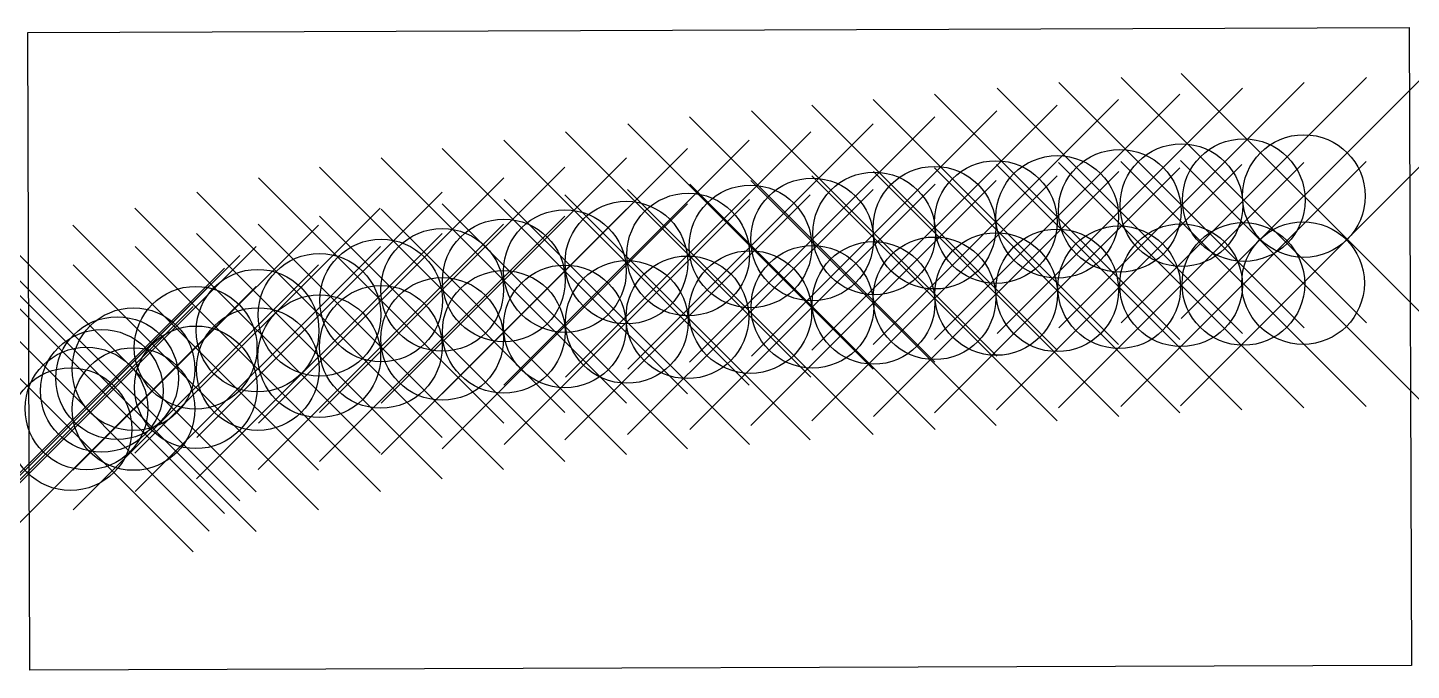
# Model space of a CAD drawing. Header units: millimetres. Extents: x -0.3 to 10.9, y -2 to 3.2.
import ezdxf

# ---------------------------------------------------------------- set-up
doc = ezdxf.new("R2010")
doc.units = ezdxf.units.MM
doc.header["$PDMODE"] = 35
doc.layers.add('015', color=3, linetype='Continuous')
doc.layers.add('03', color=1, linetype='Continuous')
picture_1 = doc.add_image_def('image1.png', size_in_pixel=(712, 329))

msp = doc.modelspace()

# ---------------------------------------------------------------- linework, layer by layer
at = {"layer": '015'}
for p in [(9.563, 1.817), (10.053, 1.85), (8.552, 1.73), (9.055, 1.776), (7.042, 1.592), (7.542, 1.638), (8.043, 1.68), (6.045, 1.496), (6.551, 1.545), (5.035, 1.373), (5.542, 1.439), (4.531, 1.307), (3.532, 1.162), (4.03, 1.238), (3.029, 1.085), (2.532, 0.998), (2.029, 0.882), (1.525, 0.752), (1.02, 0.613), (0.38, 0.365), (0.514, 0.438), (0.255, 0.261), (0.13, 0.117)]:
    msp.add_point(p, dxfattribs=at)
at = {"layer": '03'}
for p in [(9.56, 1.133), (10.046, 1.14), (7.042, 1.016), (7.545, 1.051), (8.042, 1.081), (8.548, 1.106), (9.052, 1.123), (5.541, 0.904), (6.047, 0.947), (6.546, 0.978), (4.535, 0.823), (5.028, 0.861), (3.029, 0.685), (3.531, 0.742), (4.029, 0.787), (2.529, 0.62), (2.028, 0.544), (1.527, 0.439), (1.022, 0.29), (0.514, 0.113), (0, -0.051)]:
    msp.add_point(p, dxfattribs=at)

# ---------------------------------------------------------------- pictures from other files: only their frames are drawn
image = msp.add_image(picture_1, insert=(-0.331, -2.018), size_in_units=(11.26, 5.203), rotation=0.1968)
image.dxf.flags = 7

doc.saveas('drawing.dxf')
